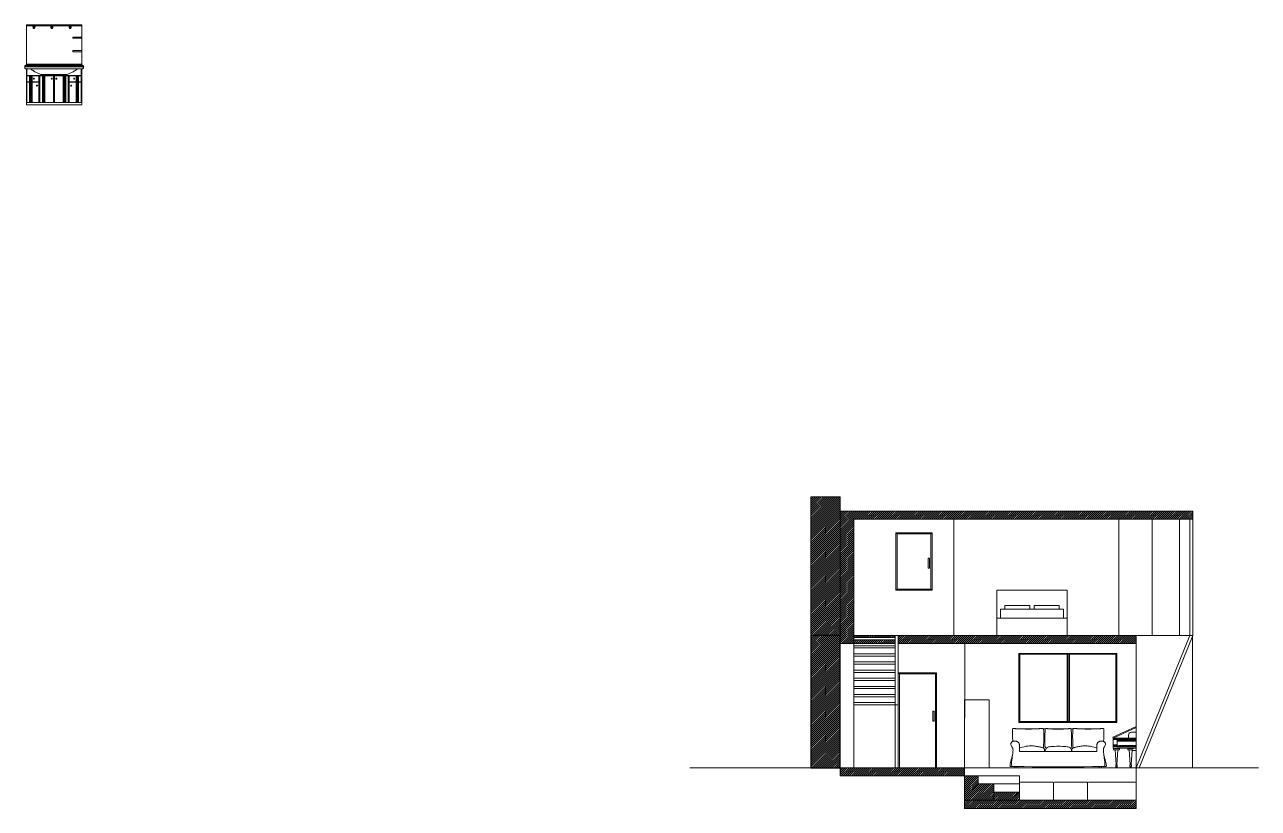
# Model space of a CAD drawing. Header units: millimetres. Extents: x 23218 to 31754, y 14902 to 21214.
# Drawn here: x 28640 to 31370, y 18598 to 20333 of the extents above; entities that cross this region are included whole.
import ezdxf

# ---------------------------------------------------------------- set-up
doc = ezdxf.new("R2010")
doc.units = ezdxf.units.MM
doc.layers.get('0').update_dxf_attribs({"lineweight": 18})
for name, color, linetype, lineweight in [('A-FURN', 9, 'Continuous', 13), ('MURO', 1, 'Continuous', 25), ('vetro', 140, 'Continuous', 15), ('Wall', 7, 'Continuous', 20)]:
    doc.layers.add(name, color=color, linetype=linetype, lineweight=lineweight)
pattern_1 = [(45, (21320.5878, 13391.289), (-2.245064, 2.245064), [])]
pattern_2 = [(45, (29341.9533, 11737.678), (-2.245064, 2.245064), [])]

# ---------------------------------------------------------------- blocks, each defined once
blk = doc.blocks.new('A$C321B0AE4')
at = {"color": 7}
for p, q in [((-81.1, 28), (-31.5, 28)), ((-21.6, 28), (-16.1, 28)), ((-10.4, 28), (33.9, 28)), ((39.6, 28), (45.1, 28)), ((54.9, 28), (104.5, 28)), ((112.4, 28), (112.8, 28)), ((-73.8, -15.2), (-73.8, -22.6)), ((11.7, -22.6), (-73.8, -22.6)), ((11.7, -22.6), (97.3, -22.6)), ((97.3, -15.2), (97.3, -22.6))]:
    blk.add_line(p, q, dxfattribs=at)
for points in [[(-88.3, 0.6), (-88.7, 1.7), (-88.9, 3.6), (-89.1, 6), (-89.3, 8.9), (-89.4, 11.9), (-89.4, 15), (-89.4, 18), (-89.4, 20.6), (-89.4, 22.6), (-89.4, 24.2), (-89.4, 25.4), (-89.4, 26.3), (-89.4, 26.9), (-89.4, 27.2), (-89.4, 27.5), (-89.3, 27.6), (-89.3, 27.7), (-89.2, 27.8), (-89.1, 27.9), (-89, 28), (-88.8, 28.1), (-88.6, 28.1), (-88.3, 28.2), (-87.9, 28.2), (-87.4, 28.3), (-86.9, 28.3), (-86.3, 28.3), (-85.7, 28.3), (-85.1, 28.3), (-84.5, 28.3), (-83.9, 28.3), (-83.4, 28.2), (-83, 28.2), (-82.5, 28.2), (-82, 28.1), (-81.4, 28.1), (-80.7, 28), (-79.7, 27.9), (-78.4, 27.9), (-76.8, 27.8), (-74.8, 27.7), (-72.5, 27.7), (-69.9, 27.6), (-67.1, 27.5), (-64.2, 27.5), (-61.2, 27.4), (-58.2, 27.4), (-55.2, 27.4), (-52.4, 27.4), (-49.7, 27.4), (-47.2, 27.4), (-44.8, 27.5), (-42.6, 27.5), (-40.6, 27.6), (-38.7, 27.7), (-37, 27.7), (-35.6, 27.8), (-34.3, 27.9), (-33.1, 27.9), (-32.1, 28), (-31.2, 28), (-30.3, 28.1), (-29.5, 28.2), (-28.7, 28.2), (-27.9, 28.3), (-27.1, 28.3), (-26.2, 28.4), (-25.5, 28.4), (-24.7, 28.4), (-24, 28.4), (-23.3, 28.4), (-22.7, 28.4), (-22.2, 28.3), (-21.7, 28.1), (-21.3, 27.8), (-21, 27.2), (-20.8, 26.3), (-20.5, 25), (-20.4, 23.3), (-20.3, 21), (-20.2, 18.2), (-20.2, 14.9), (-20.2, 11.3), (-20.2, 7.5), (-20.3, 3.7), (-20.3, 0.1), (-20.4, -3.3), (-20.5, -6.2), (-20.6, -8.6), (-20.7, -10.4), (-20.8, -11.8), (-20.9, -12.9), (-21, -13.6), (-21.1, -14.1), (-21.2, -14.4), (-21.2, -14.7)], [(-14.3, -14.8), (-15.3, -14.3), (-16.1, -13.9), (-16.7, -13.3), (-17.2, -12.6), (-17.4, -11.6), (-17.6, -10.2), (-17.7, -8.5), (-17.7, -6.2), (-17.7, -3.4), (-17.7, -0.1), (-17.7, 3.4), (-17.7, 7.1), (-17.6, 10.8), (-17.5, 14.3), (-17.5, 17.6), (-17.4, 20.4), (-17.3, 22.7), (-17.3, 24.4), (-17.2, 25.7), (-17, 26.7), (-16.9, 27.3), (-16.7, 27.7), (-16.4, 27.9), (-16.1, 28), (-15.7, 28.1), (-15.3, 28.2), (-14.8, 28.2), (-14.3, 28.3), (-13.7, 28.3), (-13.2, 28.3), (-12.7, 28.3), (-12.2, 28.2), (-11.8, 28.2), (-11.3, 28.1), (-10.9, 28.1), (-10.5, 28), (-10.1, 28), (-9.7, 27.9), (-9.2, 27.9), (-8.7, 27.9), (-8.1, 27.8), (-7.4, 27.8), (-6.7, 27.8), (-6, 27.7), (-5.2, 27.7), (-4.4, 27.7), (-3.6, 27.7), (-2.8, 27.6), (-2, 27.6), (-1.1, 27.5), (0, 27.4), (1.5, 27.3), (3.4, 27.3), (5.9, 27.2), (9.1, 27.2), (13.1, 27.2)], [(38.4, -14.5), (38.8, -14.3), (39.6, -13.9), (40.2, -13.3), (40.6, -12.6), (40.9, -11.6), (41.1, -10.2), (41.2, -8.5), (41.2, -6.2), (41.2, -3.4), (41.2, -0.1), (41.2, 3.4), (41.1, 7.1), (41.1, 10.8), (41, 14.3), (40.9, 17.6), (40.9, 20.4), (40.8, 22.7), (40.7, 24.4), (40.6, 25.7), (40.5, 26.7), (40.3, 27.3), (40.1, 27.7), (39.9, 27.9), (39.5, 28), (39.2, 28.1), (38.7, 28.2), (38.2, 28.2), (37.7, 28.3), (37.2, 28.3), (36.7, 28.3), (36.1, 28.3), (35.7, 28.2), (35.2, 28.2), (34.8, 28.1), (34.4, 28.1), (34, 28), (33.6, 28), (33.1, 27.9), (32.6, 27.9), (32.1, 27.9), (31.5, 27.8), (30.9, 27.8), (30.2, 27.8), (29.4, 27.7), (28.7, 27.7), (27.9, 27.7), (27.1, 27.7), (26.3, 27.6), (25.5, 27.6), (24.6, 27.5), (23.4, 27.4), (22, 27.3), (20, 27.3), (17.5, 27.2), (14.3, 27.2), (10.3, 27.2)], [(111.7, 0.6), (112.1, 1.7), (112.4, 3.6), (112.6, 6), (112.7, 8.9), (112.8, 11.9), (112.9, 15), (112.9, 18), (112.9, 20.6), (112.9, 22.6), (112.9, 24.2), (112.9, 25.4), (112.9, 26.3), (112.8, 26.9), (112.8, 27.2), (112.8, 27.5), (112.8, 27.6), (112.7, 27.7), (112.7, 27.8), (112.6, 27.9), (112.4, 28), (112.3, 28.1), (112, 28.1), (111.7, 28.2), (111.3, 28.2), (110.9, 28.3), (110.4, 28.3), (109.8, 28.3), (109.2, 28.3), (108.5, 28.3), (107.9, 28.3), (107.4, 28.3), (106.9, 28.2), (106.4, 28.2), (106, 28.2), (105.5, 28.1), (104.9, 28.1), (104.1, 28), (103.2, 27.9), (101.9, 27.9), (100.3, 27.8), (98.3, 27.7), (96, 27.7), (93.4, 27.6), (90.6, 27.5), (87.6, 27.5), (84.6, 27.4), (81.6, 27.4), (78.7, 27.4), (75.8, 27.4), (73.2, 27.4), (70.6, 27.4), (68.3, 27.5), (66, 27.5), (64, 27.6), (62.2, 27.7), (60.5, 27.7), (59, 27.8), (57.7, 27.9), (56.6, 27.9), (55.6, 28), (54.6, 28), (53.8, 28.1), (53, 28.2), (52.1, 28.2), (51.3, 28.3), (50.5, 28.3), (49.7, 28.4), (48.9, 28.4), (48.1, 28.4), (47.4, 28.4), (46.8, 28.4), (46.2, 28.4), (45.6, 28.3), (45.2, 28.1), (44.8, 27.6), (44.5, 26.8), (44.2, 25.5), (44, 23.6), (43.9, 21.1), (43.8, 17.7), (43.7, 13.5), (43.7, 8.7), (43.8, 3.6), (43.9, -1.4), (44, -6), (44.1, -9.8), (44.3, -12.7), (44.5, -14.1)], [(-88.9, -14.7), (-90.5, -12.3), (-91.7, -10.3), (-92.5, -8.6), (-92.9, -7.1), (-93.1, -5.9), (-93, -4.9), (-92.7, -4), (-92.3, -3.2), (-91.8, -2.5), (-91.3, -1.9), (-90.7, -1.3), (-90, -0.8), (-89.3, -0.4), (-88.5, -0.1), (-87.7, 0.2), (-86.9, 0.5), (-86.1, 0.6), (-85.2, 0.7), (-84.4, 0.8), (-83.5, 0.7), (-82.7, 0.7), (-81.9, 0.6), (-81.1, 0.4), (-80.3, 0.2), (-79.6, -0.1), (-79, -0.4), (-78.4, -0.7), (-77.8, -1), (-77.3, -1.4), (-76.8, -1.8), (-76.4, -2.2), (-75.9, -2.6), (-75.6, -3), (-75.2, -3.5), (-74.9, -4), (-74.7, -4.5), (-74.4, -5.1), (-74.3, -5.8), (-74.1, -6.5), (-74, -7.4), (-73.9, -8.3), (-73.8, -9.4), (-73.8, -10.5), (-73.8, -11.6), (-73.8, -12.8), (-73.8, -14), (-73.8, -15.2), (-73.8, -16.4), (-73.8, -16.6)], [(112.3, -14.7), (114, -12.3), (115.2, -10.3), (115.9, -8.6), (116.4, -7.1), (116.5, -5.9), (116.4, -4.9), (116.2, -4), (115.8, -3.2), (115.3, -2.5), (114.7, -1.9), (114.1, -1.3), (113.4, -0.8), (112.7, -0.4), (112, -0.1), (111.2, 0.2), (110.4, 0.5), (109.5, 0.6), (108.7, 0.7), (107.8, 0.8), (107, 0.7), (106.1, 0.7), (105.3, 0.6), (104.5, 0.4), (103.8, 0.2), (103.1, -0.1), (102.4, -0.4), (101.8, -0.7), (101.3, -1), (100.7, -1.4), (100.2, -1.8), (99.8, -2.2), (99.4, -2.6), (99, -3), (98.7, -3.5), (98.4, -4), (98.1, -4.5), (97.9, -5.1), (97.7, -5.8), (97.5, -6.5), (97.4, -7.4), (97.3, -8.3), (97.3, -9.4), (97.2, -10.5), (97.2, -11.6), (97.2, -12.8), (97.2, -14), (97.3, -15.2), (97.3, -16.4), (97.3, -16.6)], [(-88.9, -14.7), (-88.5, -16.6), (-88.3, -18.4), (-88.2, -20.2), (-88.3, -22), (-88.4, -23.7), (-88.6, -25.5), (-88.9, -27.3), (-89.3, -29), (-89.7, -30.8), (-90.1, -32.6), (-90.6, -34.4), (-91, -36.2), (-91.5, -38), (-92, -39.7), (-92.4, -41.4), (-92.9, -43.1), (-93.3, -44.7), (-93.6, -46.2), (-94, -47.6), (-94.3, -49), (-94.5, -50.2), (-94.7, -51.3), (-94.9, -52.3), (-94.9, -53.2), (-94.9, -53.9), (-94.9, -54.4), (-94.7, -54.8), (-94.5, -55.2), (-94.2, -55.4), (-93.7, -55.6), (-93.1, -55.7), (-92.4, -55.8), (-91.3, -55.8), (-89, -55.9), (-84.4, -55.9), (-76.4, -55.9), (-63.9, -55.9), (-45.7, -56), (-20.9, -56), (11.7, -56)], [(-73.8, -14.4), (-68.1, -12.9), (-63.2, -11.7), (-59.1, -10.9), (-55.6, -10.3), (-52.6, -9.9), (-50, -9.8), (-47.6, -9.8), (-45.2, -9.9), (-42.9, -10.1), (-40.5, -10.4), (-38.2, -10.7), (-35.9, -11.1), (-33.6, -11.5), (-31.5, -11.9), (-29.6, -12.3), (-27.8, -12.7), (-26.2, -13.1), (-24.8, -13.4), (-23.6, -13.8), (-22.6, -14.1), (-21.7, -14.4), (-20.9, -14.8), (-20.3, -15.2), (-19.8, -15.6), (-19.3, -16), (-19, -16.5), (-18.7, -17.1), (-18.5, -17.8), (-18.4, -18.6), (-18.3, -19.7), (-18.3, -20.9), (-18.3, -22.4)], [(-17.3, -22.6), (-17.2, -22.1), (-17.1, -21.3), (-16.9, -20.2), (-16.5, -18.8), (-15.9, -17.4), (-15.2, -16), (-14.2, -14.7), (-12.9, -13.6), (-11.4, -12.7), (-9.4, -12.1), (-7.1, -11.7), (-4.2, -11.4), (-0.7, -11.3), (3.4, -11.1), (8.2, -10.9), (12.4, -10.9)], [(112.3, -14.7), (112, -16.6), (111.8, -18.4), (111.7, -20.2), (111.7, -22), (111.9, -23.7), (112.1, -25.5), (112.4, -27.3), (112.7, -29), (113.1, -30.8), (113.6, -32.6), (114, -34.4), (114.5, -36.2), (115, -38), (115.4, -39.7), (115.9, -41.4), (116.3, -43.1), (116.7, -44.7), (117.1, -46.2), (117.4, -47.6), (117.7, -49), (118, -50.2), (118.2, -51.3), (118.3, -52.3), (118.4, -53.2), (118.4, -53.9), (118.3, -54.4), (118.2, -54.8), (118, -55.2), (117.6, -55.4), (117.1, -55.6), (116.6, -55.7), (115.8, -55.8), (114.8, -55.8), (112.5, -55.9), (107.9, -55.9), (99.9, -55.9), (87.3, -55.9), (69.2, -56), (44.3, -56), (11.7, -56)], [(41.7, -22.6), (41.7, -22.1), (41.5, -21.3), (41.3, -20.2), (40.9, -18.8), (40.4, -17.4), (39.6, -16), (38.6, -14.7), (37.3, -13.5), (35.8, -12.7), (33.9, -12.1), (31.5, -11.7), (28.6, -11.4), (25.2, -11.2), (21.1, -11.1), (16.2, -10.9), (12.4, -10.9)], [(97.3, -14.4), (91.5, -12.9), (86.7, -11.7), (82.6, -10.9), (79.1, -10.3), (76.1, -9.9), (73.4, -9.8), (71, -9.8), (68.7, -9.9), (66.3, -10.1), (64, -10.4), (61.6, -10.7), (59.3, -11.1), (57.1, -11.5), (55, -11.9), (53, -12.3), (51.2, -12.7), (49.7, -13.1), (48.3, -13.4), (47.1, -13.8), (46, -14.1), (45.1, -14.4), (44.4, -14.8), (43.8, -15.2), (43.2, -15.6), (42.8, -16), (42.5, -16.5), (42.2, -17.1), (42, -17.8), (41.8, -18.6), (41.8, -19.7), (41.7, -20.9), (41.7, -22.4)], [(-89.3, -29), (-90.3, -36.1), (-91, -41.7), (-91.4, -46), (-91.6, -49.3), (-91.5, -51.8), (-91.2, -53.6), (-90.8, -54.9), (-90.2, -55.9)], [(112.7, -29), (113.8, -36.1), (114.5, -41.7), (114.9, -46), (115.1, -49.3), (115, -51.8), (114.7, -53.6), (114.2, -54.9), (113.6, -55.9)], [(-84.3, -56), (-84.3, -58.2), (-78.7, -58.2), (-78.7, -56)], [(107.8, -56), (107.8, -58.2), (102.1, -58.2), (102.1, -56)]]:
    blk.add_lwpolyline(points, dxfattribs=at)

msp = doc.modelspace()

# ---------------------------------------------------------------- hatches: boundary and pattern name
at = {"layer": 'A-FURN'}
h = msp.add_hatch(dxfattribs=at)
h.set_pattern_fill('ANSI31', color=256)
h.set_pattern_definition(pattern_2)
h.paths.add_polyline_path([(30380, 19288), (30380, 18981), (30445.2, 18981), (30445.2, 19288)])
h = msp.add_hatch(dxfattribs=at)
h.set_pattern_fill('ANSI31', color=256)
h.set_pattern_definition(pattern_1)
h.paths.add_polyline_path([(31225.2, 19256), (30445.2, 19256), (30445.2, 18981), (30445.2, 18963), (30475.1, 18963), (30475.1, 18971), (30475.1, 18981), (30475.1, 19238), (31225.2, 19238)])
h = msp.add_hatch(dxfattribs=at)
h.set_pattern_fill('ANSI31', color=256)
h.set_pattern_definition([(45, (29749.3454, 11755.678), (-2.245064, 2.245064), [])])
h.paths.add_polyline_path([(30380, 18981), (30380, 18688), (30445.2, 18688), (30445.2, 18981)])
h = msp.add_hatch(dxfattribs=at)
h.set_pattern_fill('ANSI31', color=256)
h.set_pattern_definition(pattern_2)
h.paths.add_polyline_path([(30567.1, 18981), (30475.1, 18981), (30475.1, 18976), (30567.1, 18976)])
h = msp.add_hatch(dxfattribs=at)
h.set_pattern_fill('ANSI31', color=256)
h.set_pattern_definition(pattern_1)
h.paths.add_polyline_path([(31100.1, 18981), (30573.5, 18981), (30573.5, 18963), (31100.1, 18963)])
h = msp.add_hatch(dxfattribs=at)
h.set_pattern_fill('ANSI31', color=256)
h.set_pattern_definition(pattern_2)
h.paths.add_polyline_path([(30475.1, 18963), (30567.1, 18963), (30567.1, 18971), (30475.1, 18971)])
h = msp.add_hatch(dxfattribs=at)
h.set_pattern_fill('ANSI31', color=256)
h.set_pattern_definition(pattern_1)
h.paths.add_polyline_path([(30720.1, 18688), (30445.2, 18688), (30445.2, 18670), (30720.1, 18670)])
h = msp.add_hatch(dxfattribs=at)
h.set_pattern_fill('ANSI31', color=256)
h.set_pattern_definition(pattern_1)
h.paths.add_polyline_path([(30785, 18634), (30785, 18652), (30750.1, 18652), (30750.1, 18670), (30720.2, 18670), (30720.1, 18634), (30720.1, 18616), (30785, 18616)])
h.paths.add_polyline_path([(30842, 18634), (30785, 18634), (30785, 18616), (30842, 18616)])
h = msp.add_hatch(dxfattribs=at)
h.set_pattern_fill('ANSI31', color=256)
h.set_pattern_definition([(45, (32013.893, 11760.785), (-2.245064, 2.245064), [])])
h.paths.add_polyline_path([(30720.1, 18616), (30720.1, 18598), (31100.1, 18598), (31100.1, 18616)])

# ---------------------------------------------------------------- linework, layer by layer
for p, q in [((30475.1, 18971), (30475.1, 18976)), ((30475.1, 18976), (30567.1, 18976)), ((30567.1, 18958), (30567.1, 18976)), ((30567.1, 18976), (30567.1, 18971)), ((30567.1, 18971), (30475.1, 18971)), ((30475.1, 18953), (30475.1, 18958)), ((30475.1, 18958), (30567.1, 18958)), ((30567.1, 18953), (30475.1, 18953)), ((30567.1, 18940), (30567.1, 18958)), ((30567.1, 18958), (30567.1, 18953)), ((30475.1, 18935), (30475.1, 18940)), ((30475.1, 18940), (30567.1, 18940)), ((30567.1, 18935), (30475.1, 18935)), ((30475.1, 18917), (30475.1, 18922)), ((30475.1, 18922), (30567.1, 18922)), ((30567.1, 18922), (30567.1, 18940)), ((30567.1, 18940), (30567.1, 18935)), ((30567.1, 18904), (30567.1, 18922)), ((30567.1, 18922), (30567.1, 18917)), ((30567.1, 18917), (30475.1, 18917)), ((30475.1, 18899), (30475.1, 18904)), ((30475.1, 18904), (30567.1, 18904)), ((30567.1, 18899), (30475.1, 18899)), ((30567.1, 18886), (30567.1, 18904)), ((30567.1, 18904), (30567.1, 18899)), ((30475.1, 18881), (30475.1, 18886)), ((30475.1, 18886), (30567.1, 18886)), ((30567.1, 18881), (30475.1, 18881)), ((30475.1, 18863), (30475.1, 18868)), ((30475.1, 18868), (30567.1, 18868)), ((30567.1, 18868), (30567.1, 18886)), ((30567.1, 18886), (30567.1, 18881)), ((30567.1, 18850), (30567.1, 18868)), ((30567.1, 18868), (30567.1, 18863)), ((30567.1, 18863), (30475.1, 18863)), ((30475.1, 18845), (30475.1, 18850)), ((30475.1, 18850), (30567.1, 18850)), ((30567.1, 18845), (30475.1, 18845)), ((30567.1, 18832), (30567.1, 18850)), ((30567.1, 18850), (30567.1, 18845)), ((30475.1, 18827), (30475.1, 18832)), ((30475.1, 18832), (30567.1, 18832)), ((30567.1, 18827), (30475.1, 18827)), ((30567.1, 18832), (30567.1, 18827)), ((30567.1, 18814), (30567.1, 18832)), ((30567.1, 18796), (30567.1, 18814)), ((30567.1, 18778), (30567.1, 18796)), ((30567.1, 18760), (30567.1, 18778)), ((30567.1, 18742), (30567.1, 18760)), ((30567.1, 18724), (30567.1, 18742)), ((30567.1, 18706), (30567.1, 18724))]:
    msp.add_line(p, q)
for p, q in [((28705.3, 20330.5), (28644, 20330.5)), ((28658.2, 20330.5), (28658.2, 20328.5)), ((28658.2, 20328.5), (28663.2, 20328.5)), ((28658.7, 20328), (28662.7, 20328)), ((28658.7, 20328), (28658.7, 20326)), ((28658.7, 20326), (28662.7, 20326)), ((28662.7, 20328), (28662.7, 20326)), ((28663.2, 20328.5), (28663.2, 20330.5)), ((28697.8, 20330.5), (28697.8, 20328.5)), ((28697.8, 20328.5), (28702.8, 20328.5)), ((28698.3, 20328), (28698.3, 20326)), ((28698.3, 20328), (28702.3, 20328)), ((28698.3, 20326), (28702.3, 20326)), ((28702.3, 20328), (28702.3, 20326)), ((28702.8, 20328.5), (28702.8, 20330.5)), ((28705.3, 20330.5), (28766.5, 20330.5)), ((28738.5, 20328.5), (28738.5, 20330.5)), ((28743.5, 20328.5), (28738.5, 20328.5)), ((28743, 20328), (28739, 20328)), ((28739, 20328), (28739, 20326)), ((28743, 20326), (28739, 20326)), ((28743, 20328), (28743, 20326)), ((28743.5, 20330.5), (28743.5, 20328.5)), ((28746.5, 20303), (28746.5, 20305.5)), ((28746.5, 20305.5), (28766.5, 20305.5)), ((28746.5, 20303), (28766.5, 20303)), ((28746.5, 20273), (28746.5, 20275.5)), ((28746.5, 20275.5), (28766.5, 20275.5)), ((28746.5, 20273), (28766.5, 20273)), ((28640.3, 20241.2), (28770.3, 20241.2)), ((28640.4, 20238.2), (28640.3, 20237.5)), ((28640.9, 20238.9), (28640.4, 20238.2)), ((28641.5, 20239.4), (28640.9, 20238.9)), ((28641.9, 20239.4), (28641.5, 20239.4)), ((28641.9, 20239.4), (28679, 20239.4)), ((28705.3, 20245.5), (28644, 20245.5)), ((28650.8, 20235.4), (28644, 20235.4)), ((28644.5, 20220.7), (28644.5, 20235.4)), ((28645.4, 20220.7), (28645.4, 20235.4)), ((28650.8, 20235.4), (28705.3, 20235.4)), ((28651.9, 20235.4), (28650.8, 20235.4)), ((28652.7, 20235.2), (28651.9, 20235.4)), ((28653.6, 20234.9), (28652.7, 20235.2)), ((28654.3, 20234.6), (28653.6, 20234.9)), ((28655, 20234.2), (28654.3, 20234.6)), ((28655.5, 20233.8), (28655, 20234.2)), ((28656.1, 20233.3), (28655.5, 20233.8)), ((28656.9, 20232.6), (28656.1, 20233.3)), ((28658.2, 20231.7), (28656.9, 20232.6)), ((28658.8, 20231.3), (28658.2, 20231.7)), ((28659.6, 20230.8), (28658.8, 20231.3)), ((28660.3, 20230.3), (28659.6, 20230.8)), ((28679, 20239.4), (28683.6, 20239.4)), ((28683.6, 20239.4), (28705.3, 20239.4)), ((28705.3, 20245.5), (28766.5, 20245.5)), ((28727, 20239.4), (28705.3, 20239.4)), ((28759.8, 20235.4), (28705.3, 20235.4)), ((28727, 20239.4), (28731.6, 20239.4)), ((28768.6, 20239.4), (28731.6, 20239.4)), ((28750.9, 20230.8), (28750.2, 20230.3)), ((28751.7, 20231.3), (28750.9, 20230.8)), ((28752.4, 20231.7), (28751.7, 20231.3)), ((28753.6, 20232.6), (28752.4, 20231.7)), ((28754.4, 20233.3), (28753.6, 20232.6)), ((28755, 20233.8), (28754.4, 20233.3)), ((28755.5, 20234.2), (28755, 20233.8)), ((28756.3, 20234.6), (28755.5, 20234.2)), ((28756.9, 20234.9), (28756.3, 20234.6)), ((28757.8, 20235.2), (28756.9, 20234.9)), ((28758.6, 20235.4), (28757.8, 20235.2)), ((28759.8, 20235.4), (28758.6, 20235.4)), ((28766.5, 20235.4), (28759.8, 20235.4)), ((28765.1, 20220.7), (28765.1, 20235.4)), ((28766, 20220.7), (28766, 20235.4)), ((28768.6, 20239.4), (28769, 20239.4)), ((28769, 20239.4), (28769.7, 20238.9)), ((28769.7, 20238.9), (28770.1, 20238.2)), ((28770.1, 20238.2), (28770.3, 20237.5)), ((28644, 20220.4), (28705.3, 20220.4)), ((28644.5, 20220.7), (28705.3, 20220.7)), ((28644.5, 20219.9), (28672.4, 20219.9)), ((28644.5, 20206.2), (28644.5, 20219.9)), ((28644.5, 20206.2), (28672.4, 20206.2)), ((28644.5, 20205.8), (28672.4, 20205.8)), ((28644.5, 20160.7), (28644.5, 20205.8)), ((28645.4, 20206.2), (28645.4, 20219.9)), ((28645.4, 20160.7), (28645.4, 20205.8)), ((28651, 20206.2), (28651, 20219.9)), ((28651, 20160.7), (28651, 20205.8)), ((28652.2, 20206.2), (28652.2, 20219.9)), ((28652.2, 20160.7), (28652.2, 20205.8)), ((28653.2, 20206.2), (28653.2, 20219.9)), ((28653.2, 20160.7), (28653.2, 20205.8)), ((28654.3, 20206.2), (28654.3, 20219.9)), ((28654.3, 20160.7), (28654.3, 20205.8)), ((28655.3, 20206.2), (28655.3, 20219.9)), ((28655.3, 20160.7), (28655.3, 20205.8)), ((28656.5, 20206.2), (28656.5, 20219.9)), ((28656.5, 20160.7), (28656.5, 20205.8)), ((28659.6, 20213.5), (28659.8, 20214.1)), ((28659.8, 20213), (28659.6, 20213.5)), ((28659.8, 20214.1), (28660.2, 20214.5)), ((28660.2, 20212.6), (28659.8, 20213)), ((28660.2, 20214.5), (28660.7, 20214.6)), ((28660.7, 20212.5), (28660.2, 20212.6)), ((28661.3, 20229.7), (28660.3, 20230.3)), ((28660.7, 20214.6), (28661.2, 20214.5)), ((28661.2, 20212.6), (28660.7, 20212.5)), ((28661.2, 20214.5), (28661.6, 20214.1)), ((28661.6, 20213), (28661.2, 20212.6)), ((28662.7, 20228.9), (28661.3, 20229.7)), ((28661.6, 20214.1), (28661.8, 20213.5)), ((28661.8, 20213.5), (28661.6, 20213)), ((28664.5, 20227.9), (28662.7, 20228.9)), ((28666.5, 20226.9), (28664.5, 20227.9)), ((28668.1, 20226.1), (28666.5, 20226.9)), ((28669.4, 20225.5), (28668.1, 20226.1)), ((28671.3, 20224.8), (28669.4, 20225.5)), ((28673, 20224.1), (28671.3, 20224.8)), ((28671.4, 20206.2), (28671.4, 20219.9)), ((28671.4, 20160.7), (28671.4, 20205.8)), ((28672.4, 20206.2), (28672.4, 20219.9)), ((28672.4, 20160.7), (28672.4, 20205.8)), ((28672.8, 20160.7), (28672.8, 20219.9)), ((28672.8, 20219.9), (28705.3, 20219.9)), ((28674.6, 20223.5), (28673, 20224.1)), ((28673.8, 20160.7), (28673.8, 20219.9)), ((28676.3, 20223), (28674.6, 20223.5)), ((28677.8, 20222.6), (28676.3, 20223)), ((28679.7, 20222.5), (28677.8, 20222.6)), ((28679.4, 20160.7), (28679.4, 20219.9)), ((28705.3, 20222.5), (28679.7, 20222.5)), ((28680.5, 20160.7), (28680.5, 20219.9)), ((28681.6, 20160.7), (28681.6, 20219.9)), ((28682.6, 20160.7), (28682.6, 20219.9)), ((28683.7, 20160.7), (28683.7, 20219.9)), ((28684.8, 20160.7), (28684.8, 20219.9)), ((28699.3, 20214.1), (28699.2, 20213.5)), ((28699.2, 20213.5), (28699.3, 20213)), ((28699.7, 20214.5), (28699.3, 20214.1)), ((28699.3, 20213), (28699.7, 20212.6)), ((28700.3, 20214.6), (28699.7, 20214.5)), ((28699.7, 20212.6), (28700.3, 20212.5)), ((28700.8, 20214.5), (28700.3, 20214.6)), ((28700.3, 20212.5), (28700.8, 20212.6)), ((28701.2, 20214.1), (28700.8, 20214.5)), ((28700.8, 20212.6), (28701.2, 20213)), ((28701.3, 20213.5), (28701.2, 20214.1)), ((28701.2, 20213), (28701.3, 20213.5)), ((28704.3, 20160.7), (28704.3, 20219.9)), ((28730.9, 20222.5), (28705.3, 20222.5)), ((28766, 20220.7), (28705.3, 20220.7)), ((28766.5, 20220.4), (28705.3, 20220.4)), ((28737.7, 20219.9), (28705.3, 20219.9)), ((28706.2, 20160.7), (28706.2, 20219.9)), ((28709.2, 20213.5), (28709.3, 20214.1)), ((28709.3, 20213), (28709.2, 20213.5)), ((28709.3, 20214.1), (28709.7, 20214.5)), ((28709.7, 20212.6), (28709.3, 20213)), ((28709.7, 20214.5), (28710.3, 20214.6)), ((28710.3, 20212.5), (28709.7, 20212.6)), ((28710.3, 20214.6), (28710.8, 20214.5)), ((28710.8, 20212.6), (28710.3, 20212.5)), ((28710.8, 20214.5), (28711.2, 20214.1)), ((28711.2, 20213), (28710.8, 20212.6)), ((28711.2, 20214.1), (28711.3, 20213.5)), ((28711.3, 20213.5), (28711.2, 20213)), ((28725.7, 20160.7), (28725.7, 20219.9)), ((28726.8, 20160.7), (28726.8, 20219.9)), ((28727.9, 20160.7), (28727.9, 20219.9)), ((28728.9, 20160.7), (28728.9, 20219.9)), ((28730, 20160.7), (28730, 20219.9)), ((28732.7, 20222.6), (28730.9, 20222.5)), ((28731.2, 20160.7), (28731.2, 20219.9)), ((28734.2, 20223), (28732.7, 20222.6)), ((28735.9, 20223.5), (28734.2, 20223)), ((28737.5, 20224.1), (28735.9, 20223.5)), ((28736.8, 20160.7), (28736.8, 20219.9)), ((28739.2, 20224.8), (28737.5, 20224.1)), ((28737.7, 20160.7), (28737.7, 20219.9)), ((28766, 20219.9), (28738.1, 20219.9)), ((28738.1, 20206.2), (28738.1, 20219.9)), ((28766, 20206.2), (28738.1, 20206.2)), ((28738.1, 20160.7), (28738.1, 20205.8)), ((28766, 20205.8), (28738.1, 20205.8)), ((28739.1, 20206.2), (28739.1, 20219.9)), ((28739.1, 20160.7), (28739.1, 20205.8)), ((28741.1, 20225.5), (28739.2, 20224.8)), ((28742.4, 20226.1), (28741.1, 20225.5)), ((28744, 20226.9), (28742.4, 20226.1)), ((28746, 20227.9), (28744, 20226.9)), ((28747.9, 20228.9), (28746, 20227.9)), ((28749.2, 20229.7), (28747.9, 20228.9)), ((28748.9, 20214.1), (28748.8, 20213.5)), ((28748.8, 20213.5), (28748.9, 20213)), ((28749.3, 20214.5), (28748.9, 20214.1)), ((28748.9, 20213), (28749.3, 20212.6)), ((28750.2, 20230.3), (28749.2, 20229.7)), ((28749.8, 20214.6), (28749.3, 20214.5)), ((28749.3, 20212.6), (28749.8, 20212.5)), ((28750.4, 20214.5), (28749.8, 20214.6)), ((28749.8, 20212.5), (28750.4, 20212.6)), ((28750.8, 20214.1), (28750.4, 20214.5)), ((28750.4, 20212.6), (28750.8, 20213)), ((28750.9, 20213.5), (28750.8, 20214.1)), ((28750.8, 20213), (28750.9, 20213.5)), ((28754.1, 20206.2), (28754.1, 20219.9)), ((28754.1, 20160.7), (28754.1, 20205.8)), ((28755.2, 20206.2), (28755.2, 20219.9)), ((28755.2, 20160.7), (28755.2, 20205.8)), ((28756.2, 20206.2), (28756.2, 20219.9)), ((28756.2, 20160.7), (28756.2, 20205.8)), ((28757.3, 20206.2), (28757.3, 20219.9)), ((28757.3, 20160.7), (28757.3, 20205.8)), ((28758.4, 20206.2), (28758.4, 20219.9)), ((28758.4, 20160.7), (28758.4, 20205.8)), ((28759.5, 20206.2), (28759.5, 20219.9)), ((28759.5, 20160.7), (28759.5, 20205.8)), ((28765.1, 20206.2), (28765.1, 20219.9)), ((28765.1, 20160.7), (28765.1, 20205.8)), ((28766, 20206.2), (28766, 20219.9)), ((28766, 20160.7), (28766, 20205.8)), ((28666.3, 20198.2), (28666.4, 20198.8)), ((28666.4, 20197.7), (28666.3, 20198.2)), ((28666.4, 20198.8), (28666.8, 20199.2)), ((28666.8, 20197.3), (28666.4, 20197.7)), ((28666.8, 20199.2), (28667.4, 20199.3)), ((28667.4, 20197.2), (28666.8, 20197.3)), ((28667.4, 20199.3), (28667.9, 20199.2)), ((28667.9, 20197.3), (28667.4, 20197.2)), ((28667.9, 20199.2), (28668.3, 20198.8)), ((28668.3, 20197.7), (28667.9, 20197.3)), ((28668.3, 20198.8), (28668.5, 20198.2)), ((28668.5, 20198.2), (28668.3, 20197.7)), ((28742.2, 20198.8), (28742.1, 20198.2)), ((28742.1, 20198.2), (28742.2, 20197.7)), ((28742.6, 20199.2), (28742.2, 20198.8)), ((28742.2, 20197.7), (28742.6, 20197.3)), ((28743.1, 20199.3), (28742.6, 20199.2)), ((28742.6, 20197.3), (28743.1, 20197.2)), ((28743.7, 20199.2), (28743.1, 20199.3)), ((28743.1, 20197.2), (28743.7, 20197.3)), ((28744.1, 20198.8), (28743.7, 20199.2)), ((28743.7, 20197.3), (28744.1, 20197.7)), ((28744.2, 20198.2), (28744.1, 20198.8)), ((28744.1, 20197.7), (28744.2, 20198.2)), ((28644, 20160.4), (28705.3, 20160.4)), ((28644.5, 20160.7), (28672.4, 20160.7)), ((28672.8, 20160.7), (28705.3, 20160.7)), ((28737.7, 20160.7), (28705.3, 20160.7)), ((28766.5, 20160.4), (28705.3, 20160.4)), ((28766, 20160.7), (28738.1, 20160.7)), ((30791.5, 18981), (30791.5, 19081)), ((30791.5, 19081), (30947.5, 19081)), ((30947.5, 19081), (30947.5, 18981)), ((30799.5, 19019), (30799.5, 19039)), ((30799.5, 19039), (30939.5, 19039)), ((30809.5, 19039), (30809.5, 19047)), ((30809.5, 19047), (30864.5, 19047)), ((30864.5, 19047), (30864.5, 19039)), ((30874.5, 19047), (30874.5, 19039)), ((30874.5, 19047), (30929.5, 19047)), ((30929.5, 19039), (30929.5, 19047)), ((30939.5, 19039), (30939.5, 19019)), ((30791.5, 19019), (30947.5, 19019)), ((30947.5, 18981), (30791.5, 18981)), ((30573.5, 18898), (30573.5, 18688)), ((30576.1, 18896), (30573.5, 18898)), ((30573.5, 18898), (30658.5, 18898)), ((30576.1, 18896), (30576.1, 18688)), ((30576.1, 18896), (30656, 18896)), ((30656, 18896), (30658.5, 18898)), ((30656, 18896), (30656, 18688)), ((30658.5, 18898), (30658.5, 18688)), ((30653, 18813.2), (30649.9, 18813.2)), ((30649.9, 18813.2), (30649.9, 18790.7)), ((30653, 18790.7), (30653, 18813.2)), ((30720.1, 18688), (30720.1, 18838)), ((30720.1, 18838), (30775.1, 18838)), ((30775.1, 18838), (30775.1, 18688)), ((30649.9, 18790.7), (30653, 18790.7)), ((31083.1, 18753.5), (31083.1, 18759.9)), ((31100.1, 18766.3), (31089.5, 18766.3)), ((31049.5, 18753.5), (31049.5, 18730.9)), ((31100.1, 18753.5), (31049.5, 18753.5)), ((31100.1, 18752.3), (31049.5, 18752.3)), ((31100.1, 18751.6), (31049.5, 18751.6)), ((31100.1, 18750.7), (31049.5, 18750.7)), ((31057.8, 18738.8), (31049.5, 18738.8)), ((31057.8, 18737.9), (31049.5, 18737.9)), ((31057.8, 18737.4), (31049.5, 18737.4)), ((31049.5, 18736.2), (31057.8, 18736.2)), ((31049.5, 18735.7), (31057.8, 18735.7)), ((31049.5, 18734.7), (31057.8, 18734.7)), ((31049.5, 18730.9), (31100.1, 18730.9)), ((31049.5, 18730.9), (31100.1, 18730.9)), ((31100.1, 18749.4), (31057.8, 18749.4)), ((31057.8, 18749.4), (31057.8, 18734.1)), ((31100.1, 18748.6), (31057.8, 18748.6)), ((31100.1, 18748.3), (31057.8, 18748.3)), ((31100.1, 18748), (31057.8, 18748)), ((31100.1, 18747.7), (31057.8, 18747.7)), ((31100.1, 18747.2), (31057.8, 18747.2)), ((31100.1, 18746.5), (31057.8, 18746.5)), ((31057.8, 18734.1), (31100.1, 18734.1)), ((31063.3, 18737), (31067.3, 18737)), ((31068.3, 18737), (31069.7, 18737)), ((31070.7, 18737), (31074.5, 18737)), ((31075.5, 18737), (31076.9, 18737)), ((31077.9, 18737), (31079.3, 18737)), ((31080.3, 18737), (31084.1, 18737)), ((31085.1, 18737), (31086.5, 18737)), ((31087.5, 18737), (31091.3, 18737)), ((31092.3, 18737), (31093.7, 18737)), ((31094.7, 18737), (31096.1, 18737)), ((31097.1, 18737), (31100.1, 18737)), ((31100.1, 18736.6), (31099.2, 18736.6)), ((31099.2, 18736.6), (31099.2, 18734.1)), ((31053.4, 18727.3), (31055.6, 18694.4)), ((31059.8, 18727.3), (31057.5, 18694.4)), ((31084.7, 18727.3), (31086.9, 18694.4)), ((31091.1, 18727.3), (31088.8, 18694.4)), ((30775.1, 18688), (30720.1, 18688)), ((30720.1, 18688), (31100.1, 18688)), ((31055.4, 18690), (31057.7, 18690)), ((31055.4, 18689.7), (31057.7, 18689.7)), ((31055.4, 18689.1), (31057.7, 18689.1)), ((31055.4, 18688.5), (31057.7, 18688.5)), ((31055.4, 18688.2), (31057.7, 18688.2)), ((31086.8, 18690), (31089, 18690)), ((31086.8, 18689.7), (31089, 18689.7)), ((31086.8, 18689.1), (31089, 18689.1)), ((31086.8, 18688.5), (31089, 18688.5)), ((31086.8, 18688.2), (31089, 18688.2)), ((31100.1, 18670), (31100.1, 18688)), ((30842, 18654), (30842, 18616)), ((30844, 18656), (30915.5, 18656)), ((30917.5, 18654), (30917.5, 18616)), ((30917.5, 18654), (30917.5, 18616)), ((30919.5, 18656), (30990.6, 18656)), ((30992.6, 18654), (30992.6, 18616)), ((30992.6, 18654), (30992.6, 18616)), ((30994.6, 18656), (31098.1, 18656))]:
    msp.add_line(p, q, dxfattribs=at)
for points in [[(28705.3, 20333), (28644, 20333), (28644, 20243), (28705.3, 20243), (28766.5, 20243), (28766.5, 20333)], [(28731.6, 20243), (28767.9, 20243), (28768.6, 20242.9), (28769.2, 20242.8), (28769.5, 20242.6), (28769.8, 20242.3), (28770, 20242), (28770.2, 20241.6), (28770.3, 20241.2), (28770.3, 20237.5), (28770.1, 20236.7), (28769.7, 20236), (28769, 20235.6), (28768.4, 20235.4), (28766.5, 20235.4), (28766.5, 20206.2), (28766.5, 20155.4), (28705.3, 20155.4), (28644, 20155.4), (28644, 20206.2), (28644, 20235.4), (28642.2, 20235.4), (28641.5, 20235.6), (28640.9, 20236), (28640.4, 20236.7), (28640.3, 20237.5), (28640.3, 20241.2), (28640.3, 20241.6), (28640.5, 20242), (28640.7, 20242.3), (28641, 20242.6), (28641.3, 20242.8), (28641.9, 20242.9), (28642.6, 20243), (28679, 20243)], [(31050.2, 18727.3), (31062.9, 18727.3), (31062.9, 18730.8), (31050.2, 18730.8)], [(31054.8, 18690.6), (31058.3, 18690.6), (31058.3, 18694.4), (31054.8, 18694.4)], [(31055.4, 18688), (31057.7, 18688), (31057.7, 18690.2), (31055.4, 18690.2)], [(31086.1, 18690.6), (31089.6, 18690.6), (31089.6, 18694.4), (31086.1, 18694.4)], [(31086.8, 18688), (31089, 18688), (31089, 18690.2), (31086.8, 18690.2)]]:
    msp.add_lwpolyline(points, close=True, dxfattribs=at)
for points in [[(31100.1, 18779.2), (31048.7, 18755.3), (31049.5, 18753.5), (31100.1, 18777.1)], [(31063, 18734.1), (31063, 18736.6), (31058.2, 18736.6), (31058.2, 18734.1)], [(31065.2, 18734.1), (31065.2, 18736.6), (31063.3, 18736.6), (31063.3, 18734.1)], [(31065.2, 18736.3), (31063.3, 18736.3)], [(31067.6, 18734.1), (31067.6, 18736.6), (31065.7, 18736.6), (31065.7, 18734.1)], [(31067.6, 18736.3), (31065.7, 18736.3)], [(31067.3, 18736.6), (31067.3, 18737.3), (31068.3, 18737.3), (31068.3, 18736.6)], [(31068.1, 18735.7), (31067.6, 18735.7)], [(31070, 18734.1), (31070, 18736.6), (31068.1, 18736.6), (31068.1, 18734.1)], [(31070, 18736.3), (31068.1, 18736.3)], [(31069.7, 18736.6), (31069.7, 18737.3), (31070.7, 18737.3), (31070.7, 18736.6)], [(31070.5, 18735.7), (31070, 18735.7)], [(31072.4, 18734.1), (31072.4, 18736.6), (31070.5, 18736.6), (31070.5, 18734.1)], [(31072.4, 18736.3), (31070.5, 18736.3)], [(31074.8, 18734.1), (31074.8, 18736.6), (31072.9, 18736.6), (31072.9, 18734.1)], [(31074.8, 18736.3), (31072.9, 18736.3)], [(31074.5, 18736.6), (31074.5, 18737.3), (31075.5, 18737.3), (31075.5, 18736.6)], [(31075.3, 18735.7), (31074.8, 18735.7)], [(31077.2, 18734.1), (31077.2, 18736.6), (31075.3, 18736.6), (31075.3, 18734.1)], [(31077.2, 18736.3), (31075.3, 18736.3)], [(31076.9, 18736.6), (31076.9, 18737.3), (31077.9, 18737.3), (31077.9, 18736.6)], [(31077.7, 18735.7), (31077.2, 18735.7)], [(31079.6, 18734.1), (31079.6, 18736.6), (31077.7, 18736.6), (31077.7, 18734.1)], [(31079.6, 18736.3), (31077.7, 18736.3)], [(31079.3, 18736.6), (31079.3, 18737.3), (31080.3, 18737.3), (31080.3, 18736.6)], [(31080.1, 18735.7), (31079.6, 18735.7)], [(31082, 18734.1), (31082, 18736.6), (31080.1, 18736.6), (31080.1, 18734.1)], [(31082, 18736.3), (31080.1, 18736.3)], [(31094.3, 18730.8), (31081.5, 18730.8), (31081.5, 18727.3), (31091.4, 18727.3)], [(31084.4, 18734.1), (31084.4, 18736.6), (31082.5, 18736.6), (31082.5, 18734.1)], [(31084.4, 18736.3), (31082.5, 18736.3)], [(31084.1, 18736.6), (31084.1, 18737.3), (31085.1, 18737.3), (31085.1, 18736.6)], [(31084.9, 18735.7), (31084.4, 18735.7)], [(31086.8, 18734.1), (31086.8, 18736.6), (31084.9, 18736.6), (31084.9, 18734.1)], [(31086.8, 18736.3), (31084.9, 18736.3)], [(31086.5, 18736.6), (31086.5, 18737.3), (31087.5, 18737.3), (31087.5, 18736.6)], [(31087.3, 18735.7), (31086.8, 18735.7)], [(31089.2, 18734.1), (31089.2, 18736.6), (31087.3, 18736.6), (31087.3, 18734.1)], [(31089.2, 18736.3), (31087.3, 18736.3)], [(31091.6, 18734.1), (31091.6, 18736.6), (31089.6, 18736.6), (31089.6, 18734.1)], [(31091.6, 18736.3), (31089.6, 18736.3)], [(31091.3, 18736.6), (31091.3, 18737.3), (31092.3, 18737.3), (31092.3, 18736.6)], [(31100.1, 18730.9), (31091.4, 18730.9), (31091.4, 18726.4), (31100.1, 18726.4)], [(31092, 18735.7), (31091.6, 18735.7)], [(31094, 18734.1), (31094, 18736.6), (31092, 18736.6), (31092, 18734.1)], [(31094, 18736.3), (31092, 18736.3)], [(31093.7, 18736.6), (31093.7, 18737.3), (31094.7, 18737.3), (31094.7, 18736.6)], [(31094.4, 18735.7), (31094, 18735.7)], [(31096.4, 18734.1), (31096.4, 18736.6), (31094.4, 18736.6), (31094.4, 18734.1)], [(31096.4, 18736.3), (31094.4, 18736.3)], [(31096.1, 18736.6), (31096.1, 18737.3), (31097.1, 18737.3), (31097.1, 18736.6)], [(31096.8, 18735.7), (31096.4, 18735.7)], [(31098.8, 18734.1), (31098.8, 18736.6), (31096.8, 18736.6), (31096.8, 18734.1)], [(31098.8, 18736.3), (31096.8, 18736.3)], [(31100.1, 18736.3), (31099.2, 18736.3)], [(31055.1, 18690.6), (31055.1, 18688.6), (31055.4, 18688.6)], [(31058, 18690.6), (31058, 18688.6), (31057.7, 18688.6)], [(31086.5, 18690.6), (31086.5, 18688.6), (31086.8, 18688.6)], [(31089.3, 18690.6), (31089.3, 18688.6), (31089, 18688.6)]]:
    msp.add_lwpolyline(points, dxfattribs=at)
for centre, radius, start, end in [((28658.7, 20328.5), 0.5, 180, 270), ((28660.7, 20326.4), 2.05, 192.1776, 347.8224), ((28662.7, 20328.5), 0.5, 270, 0), ((28698.3, 20328.5), 0.5, 180, 270), ((28700.3, 20326.4), 2.05, 192.1776, 347.8224), ((28702.3, 20328.5), 0.5, 270, 0), ((28739, 20328.5), 0.5, 180, 270), ((28741, 20326.4), 2.05, 192.1776, 347.8224), ((28743, 20328.5), 0.5, 270, 0), ((31089.5, 18759.9), 6.39, 90, 180), ((30844, 18654), 2, 90, 180), ((30915.5, 18654), 2, 0, 90), ((30919.5, 18654), 2, 90, 180), ((30990.6, 18654), 2, 0, 90), ((30994.6, 18654), 2, 90, 180), ((31098.1, 18654), 2, 0, 90)]:
    msp.add_arc(centre, radius, start, end, dxfattribs=at)
at = {"layer": 'MURO'}
for p, q in [((30445.2, 18981), (30380, 18981)), ((30380, 18981), (30380, 18688)), ((30445.2, 18688), (30445.2, 18981)), ((30380, 18688), (30445.2, 18688))]:
    msp.add_line(p, q, dxfattribs=at)
at = {"layer": 'vetro'}
for p, q in [((30380, 19288), (30445.2, 19288)), ((30380, 19288), (30380, 18981)), ((30445.2, 19288), (30445.2, 18981)), ((30380, 18981), (30380, 19256)), ((30445.2, 19256), (30445.2, 18981)), ((31218.6, 18980.7), (31218.6, 19238)), ((31218.6, 19238), (31225.2, 19238)), ((31225.2, 19238), (31225.2, 18981)), ((30568.4, 19208), (30568.4, 19081)), ((30648.4, 19208), (30568.4, 19208)), ((30571, 19206), (30568.4, 19208)), ((30645.9, 19206), (30571, 19206)), ((30571, 19206), (30571, 19083)), ((30645.9, 19206), (30648.4, 19208)), ((30645.9, 19083), (30645.9, 19206)), ((30648.4, 19081), (30648.4, 19208)), ((30642.8, 19152.2), (30639.8, 19152.2)), ((30639.8, 19152.2), (30639.8, 19129.7)), ((30642.8, 19129.7), (30642.8, 19152.2)), ((30639.8, 19129.7), (30642.8, 19129.7)), ((30568.4, 19081), (30571, 19083)), ((30568.4, 19081), (30648.4, 19081)), ((30571, 19083), (30645.9, 19083)), ((30648.4, 19081), (30645.9, 19083)), ((30445.2, 18981), (30380, 18981)), ((31100.1, 18688), (31218.6, 18980.7)), ((31106.6, 18688), (31225.2, 18981)), ((30840.1, 18788), (30840.1, 18941)), ((30840.1, 18941), (31057.6, 18941)), ((30842.7, 18939), (30840.1, 18941)), ((30842.7, 18939), (30842.7, 18790)), ((30842.7, 18939), (30947.2, 18939)), ((30947.2, 18939), (30949.8, 18941)), ((30947.2, 18939), (30947.2, 18790)), ((30949.8, 18941), (30949.8, 18788)), ((30952.4, 18939), (30949.8, 18941)), ((31055, 18939), (30952.4, 18939)), ((30952.4, 18939), (30952.4, 18790)), ((31055, 18939), (31057.6, 18941)), ((31055, 18939), (31055, 18790)), ((31057.6, 18788), (31057.6, 18941)), ((30840.1, 18846.6), (30840.1, 18788)), ((30842.7, 18790), (30840.1, 18788)), ((31057.6, 18788), (30840.1, 18788)), ((30840.1, 18788), (31057.6, 18788)), ((30842.7, 18790), (30947.2, 18790)), ((30947.2, 18790), (30949.8, 18788)), ((30952.4, 18790), (30949.8, 18788)), ((31055, 18790), (30952.4, 18790)), ((31055, 18790), (31057.6, 18788)), ((31100.1, 18688), (31106.6, 18688))]:
    msp.add_line(p, q, dxfattribs=at)
at = {"layer": 'Wall'}
for p, q in [((31225.2, 19256), (30443.9, 19256)), ((30445.2, 19256), (30445.2, 19238)), ((30445.2, 19256), (30445.2, 19238)), ((31225.2, 19256), (31225.2, 18981)), ((30445.2, 18688), (30445.2, 19238)), ((30445.2, 19238), (30445.2, 18963)), ((31225.2, 19238), (30475.1, 19238)), ((30475.1, 18980.7), (30475.1, 19238)), ((30696.6, 18981), (30696.6, 19238)), ((31061.4, 18981), (31061.4, 19238)), ((31135.2, 18981), (31135.2, 19238)), ((31196.2, 18981), (31196.2, 19238)), ((30475.1, 18981), (30475.1, 18688)), ((31225.2, 18981), (30475.1, 18981)), ((30475.1, 18981), (30475.1, 18976)), ((30567.1, 18981), (30475.1, 18981)), ((30475.1, 18976), (30567.1, 18976)), ((30567.1, 18976), (30567.1, 18981)), ((30567.1, 18976), (30567.1, 18981)), ((30573.5, 18688), (30573.5, 18981)), ((30573.5, 18981), (30573.5, 18963)), ((31100.1, 18598), (31100.1, 18981)), ((31225.1, 18981), (31225.1, 18688)), ((31225.2, 18999), (31225.2, 18981)), ((30475.1, 18963), (30445.2, 18963)), ((30475.1, 18971), (30475.1, 18963)), ((30567.1, 18963), (30475.1, 18963)), ((30475.1, 18688), (30475.1, 18963)), ((31100.1, 18963), (30573.5, 18963)), ((30721.1, 18963), (30720.1, 18634)), ((30475.1, 18688), (30475.1, 18832)), ((30567.1, 18688), (30567.1, 18832)), ((30567.1, 18827), (30572.1, 18827)), ((31100.1, 18688), (31100.1, 18788)), ((30567.1, 18688), (30567.1, 18706)), ((30445.2, 18688), (30112.3, 18688)), ((30445.2, 18688), (30720.1, 18688)), ((30445.2, 18670), (30445.2, 18688)), ((30720.1, 18688), (30720.1, 18670)), ((31225.1, 18688), (31100.1, 18688)), ((31225.1, 18688), (31370.5, 18688)), ((30720.1, 18670), (30445.2, 18670)), ((30720.1, 18670), (30750.1, 18670)), ((30720.1, 18670), (30720.1, 18616)), ((30750.1, 18670), (30720.1, 18670)), ((30750.1, 18652), (30750.1, 18670)), ((30750.1, 18652), (30750.1, 18670)), ((30750.1, 18670), (30842, 18670)), ((30750.1, 18652), (30785, 18652)), ((30785, 18652), (30750.1, 18652)), ((30785, 18652), (30785, 18634)), ((30785, 18652), (30842, 18652)), ((30785, 18616), (30785, 18652)), ((30842, 18670), (30842, 18652)), ((30842, 18634), (30842, 18652)), ((30785, 18634), (30842, 18634)), ((30785, 18634), (30785, 18616)), ((30785, 18634), (30785, 18616)), ((30842, 18634), (30785, 18634)), ((30842, 18634), (30842, 18616)), ((30842, 18616), (30842, 18634)), ((31100.1, 18616), (30720.1, 18616)), ((30720.1, 18616), (30720.1, 18598)), ((30720.1, 18616), (30785, 18616)), ((30720.1, 18598), (31100.1, 18598)), ((30785, 18616), (30842, 18616))]:
    msp.add_line(p, q, dxfattribs=at)
at = {"layer": 'Wall', "linetype": 'Continuous'}
msp.add_line((30815, 18616), (30815, 18616), dxfattribs=at)

# ---------------------------------------------------------------- block references
at = {"layer": 'A-FURN'}
msp.add_blockref('A$C321B0AE4', (30915.8, 18746.2), dxfattribs=at)

doc.saveas('drawing.dxf')
